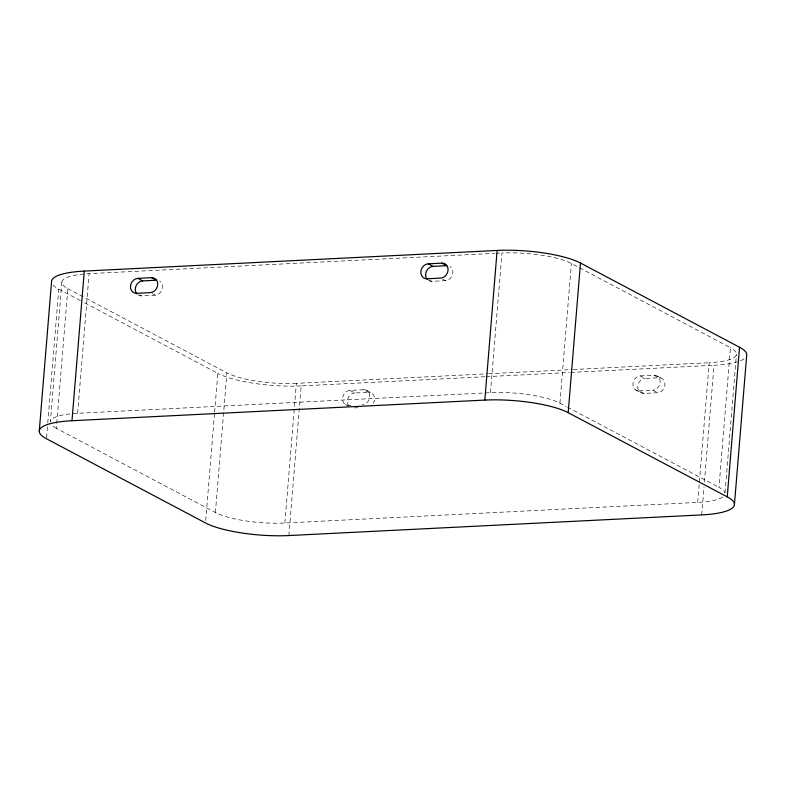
<?xml version="1.0" encoding="UTF-8"?>
<svg xmlns="http://www.w3.org/2000/svg" width="786" height="786" viewBox="0 0 786 786"><rect width="100%" height="100%" fill="white"/><g stroke="black" fill="none" stroke-linecap="round" stroke-linejoin="round"><path stroke-width="0.59" stroke-dasharray="3.93 2.95" d="M46.561 437.547L47.661 424.165M47.769 422.947L58.763 289.13A61.839 14.747 4.7 0 1 53.134 285.072M61.868 281.987L50.392 421.65A51.532 12.291 4.7 0 1 77.627 413.298L490.464 392.656A51.532 12.291 4.7 0 1 559.927 403.149L566.421 406.588M722.727 497.037A51.532 12.291 4.7 0 1 697.713 502.382L284.876 523.024A51.532 12.291 4.7 0 1 215.403 512.531L56.356 428.331L67.842 288.668A51.532 12.291 4.7 0 1 89.113 273.646L494.6 253.367M77.627 413.298L89.113 273.646M205.716 520.529L214.519 413.475M214.617 412.257L217.81 373.33L83.65 302.305M215.403 512.531L226.889 372.878L67.842 288.668M284.876 523.024L296.351 383.362L487.458 373.812M288.875 535.551L301.176 385.916L484.933 376.73M490.464 392.656L501.949 253.004A51.532 12.291 4.7 0 1 571.412 263.487L730.459 347.697L718.984 487.349A51.532 12.291 4.7 0 1 724.918 492.96M559.927 403.149L571.412 263.487M697.713 502.382L709.188 362.719A51.532 12.291 4.7 0 0 730.459 347.697M701.711 514.909L704.01 486.927M704.413 482.064L714.012 365.274A61.839 14.747 4.7 0 0 737.356 361.865M725.046 492.822L736.433 354.378M495.819 253.308L501.949 253.004M138.179 295.025A7.732 6.563 -62.1 0 0 141.5 295.86L155.107 295.182A7.732 6.563 -62.1 0 0 162.142 289.307A7.732 6.563 -62.1 0 0 159.656 281.054M428.527 280.514A7.732 6.563 -62.1 0 0 431.848 281.339L445.456 280.661A7.732 6.563 -62.1 0 0 452.49 274.786A7.732 6.563 -62.1 0 0 450.005 266.533M488.686 373.753L571.992 369.587M573.21 369.518L709.188 362.719M486.151 376.671L569.457 372.505M570.685 372.436L714.012 365.274M351.028 405.271L348.758 405.389A7.732 6.563 -62.1 0 1 342.568 398.247A7.732 6.563 -62.1 0 1 349.986 390.426L363.604 389.748L368.418 392.293A7.732 6.563 -62.1 0 1 373.389 403.228M640.335 375.905L653.952 375.227L658.766 377.781A7.732 6.563 -62.1 0 1 664.956 384.924A7.732 6.563 -62.1 0 1 657.538 392.745L643.931 393.422L639.106 390.868A7.732 6.563 -62.1 0 1 632.917 383.725A7.732 6.563 -62.1 0 1 640.335 375.905L645.159 378.459L658.766 377.781M349.986 390.426L354.81 392.98L368.418 392.293M639.106 390.868L652.714 390.19L657.538 392.745M358.111 407.718L353.582 407.944A7.732 6.563 -62.1 0 1 351.843 407.777M657.273 376.062L662.087 378.606M442.567 279.128L445.456 280.661M428.96 279.816L431.848 281.339M635.786 390.043L640.61 392.587M567.502 407.158L718.984 487.349M366.924 390.573L371.739 393.128M152.219 293.65L155.107 295.182M139.574 294.838L141.5 295.86M345.437 404.554L347.363 405.576M58.763 289.13L82.569 301.726M301.176 385.916A61.839 14.747 4.7 0 1 217.81 373.33M744.037 358.868A61.839 14.747 4.7 0 1 739.999 360.951M56.356 428.331A51.532 12.291 4.7 0 1 52.338 425.619M296.351 383.362A51.532 12.291 4.7 0 1 226.889 372.878M348.945 405.989A7.732 6.563 -62.1 0 1 348.139 397.913A7.732 6.563 -62.1 0 1 354.81 392.98M363.604 389.748A7.732 6.563 -62.1 0 1 369.793 396.891A7.732 6.563 -62.1 0 1 362.366 404.711M643.931 393.422A7.732 6.563 -62.1 0 1 637.741 386.28A7.732 6.563 -62.1 0 1 645.159 378.459M653.952 375.227A7.732 6.563 -62.1 0 1 660.142 382.369A7.732 6.563 -62.1 0 1 652.714 390.19"/><path stroke-width="1.18" d="M39.3 430.738L51.601 281.103A61.839 14.747 4.7 0 1 84.289 271.091L497.125 250.449A61.839 14.747 4.7 0 1 580.49 263.035L739.538 347.245A61.839 14.747 4.7 0 1 746.7 355.262L734.399 504.897M739.538 347.245L727.237 496.87A61.839 14.747 4.7 0 1 701.711 514.909L288.875 535.551A61.839 14.747 4.7 0 1 205.51 522.965L46.462 438.755A61.839 14.747 4.7 0 1 71.988 420.726L84.289 271.091M71.988 420.726L484.824 400.084L497.125 250.449M727.237 496.87L568.19 412.67L580.49 263.035M137.914 278.342L151.521 277.664L156.335 280.219L142.728 280.897L137.914 278.342A7.732 6.563 -62.1 0 0 130.486 286.173A7.732 6.563 -62.1 0 0 136.676 293.306L150.293 292.628A7.732 6.563 -62.1 0 0 157.711 284.807A7.732 6.563 -62.1 0 0 151.521 277.664M428.262 263.831L441.87 263.143L446.684 265.697L433.076 266.375L428.262 263.831A7.732 6.563 -62.1 0 0 420.834 271.651A7.732 6.563 -62.1 0 0 427.024 278.794L440.641 278.106A7.732 6.563 -62.1 0 0 448.059 270.286A7.732 6.563 -62.1 0 0 441.87 263.143M484.824 400.084A61.839 14.747 4.7 0 1 568.19 412.67M136.872 293.915A7.732 6.563 -62.1 0 1 136.066 285.829A7.732 6.563 -62.1 0 1 142.728 280.897M427.22 279.394A7.732 6.563 -62.1 0 1 426.415 271.308A7.732 6.563 -62.1 0 1 433.076 266.375"/></g></svg>
